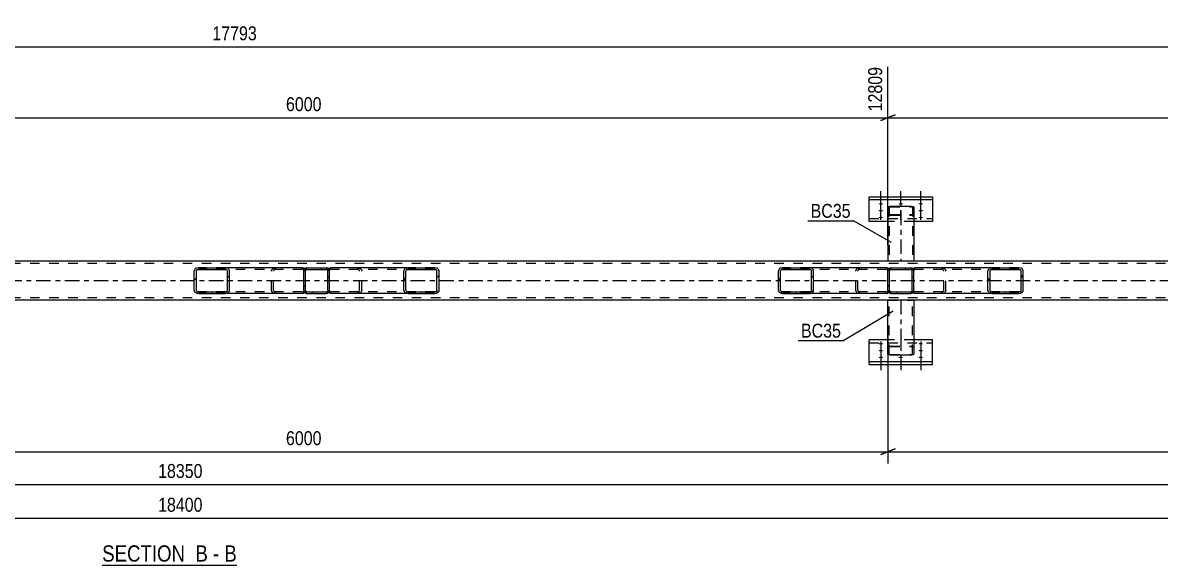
# Model space of a CAD drawing. Header units: millimetres. Extents: x -95 to 746, y -460 to 134.
# Drawn here: x 279 to 512.7, y -302.6 to -191.1 of the extents above; entities that cross this region are included whole.
import ezdxf

# ---------------------------------------------------------------- set-up
doc = ezdxf.new("R2010")
doc.units = ezdxf.units.MM
doc.linetypes.add('DXK_LINE_DOT2', pattern=[3.9198, 1.9599, -1.9599])
doc.linetypes.add('DXK_LINE_DOT3', pattern=[5.9187, 2.979, -0.9799, 0.9799, -0.9799])
doc.styles.add('Arial Narrow', font='ARIALN.TTF', dxfattribs={"height": 0.2})

# ---------------------------------------------------------------- blocks, each defined once
blk = doc.blocks.new('Unknown-389780219-13 - 29317')
at = {"color": 6, "linetype": 'Continuous'}
blk.add_line((295.32, -302.6), (322.97, -302.6), dxfattribs=at)
at = {"color": 0, "linetype": 'Continuous'}
blk.add_wipeout([(313.43, -301.85), (313.43, -298.35), (295.32, -298.35), (295.32, -301.85)], dxfattribs=at)
at = {"color": 7, "linetype": 'Continuous', "style": 'Arial Narrow'}
blk.add_text('SECTION ', height=3.34, dxfattribs=at).set_placement((295.32, -301.85))
at = {"color": 0, "linetype": 'Continuous'}
blk.add_wipeout([(317.03, -301.85), (317.03, -298.35), (314.48, -298.35), (314.48, -301.85)], dxfattribs=at)
at = {"color": 7, "linetype": 'Continuous', "style": 'Arial Narrow'}
blk.add_text('B', height=3.34, dxfattribs=at).set_placement((314.48, -301.85))
at = {"color": 0, "linetype": 'Continuous'}
blk.add_wipeout([(319.36, -301.85), (319.36, -298.35), (318.08, -298.35), (318.08, -301.85)], dxfattribs=at)
at = {"color": 7, "linetype": 'Continuous', "style": 'Arial Narrow'}
blk.add_text('-', height=3.34, dxfattribs=at).set_placement((318.08, -301.85))
at = {"color": 0, "linetype": 'Continuous'}
blk.add_wipeout([(322.97, -301.85), (322.97, -298.35), (320.41, -298.35), (320.41, -301.85)], dxfattribs=at)
at = {"color": 7, "linetype": 'Continuous', "style": 'Arial Narrow'}
blk.add_text('B', height=3.34, dxfattribs=at).set_placement((320.41, -301.85))
blk = doc.blocks.new('Part-389780219-29334 - 29317')
at = {"linetype": 'Continuous'}
h = blk.add_hatch(dxfattribs=at)
h.set_pattern_fill('', scale=0.7, style=0, pattern_type=0)
h.set_pattern_definition([(45, (483.9789, -246.7086), (-1.57154, 1.57154), [])])
h.paths.add_polyline_path([(483.64, -246.76), (483.98, -246.71), (484.26, -246.57), (484.45, -246.36), (484.52, -246.12), (484.52, -242.12), (484.45, -241.87), (484.26, -241.66), (483.98, -241.53), (483.64, -241.48), (478.15, -241.48), (477.82, -241.53), (477.53, -241.66), (477.34, -241.87), (477.27, -242.12), (477.27, -246.12), (477.34, -246.36), (477.53, -246.57), (477.82, -246.71), (478.15, -246.76)])
h.paths.add_polyline_path([(477.98, -246.41), (477.84, -246.34), (477.75, -246.24), (477.71, -246.12), (477.71, -242.12), (477.75, -241.99), (477.84, -241.89), (477.98, -241.82), (478.15, -241.8), (483.64, -241.8), (483.81, -241.82), (483.95, -241.89), (484.05, -241.99), (484.08, -242.12), (484.08, -246.12), (484.05, -246.24), (483.95, -246.34), (483.81, -246.41), (483.64, -246.44), (478.15, -246.44)])
at = {"color": 2, "linetype": 'Continuous'}
for p, q in [((462.01, -241.51), (462.27, -241.48)), ((462.01, -241.51), (462.01, -242.12)), ((478.15, -241.48), (462.27, -241.48)), ((477.34, -241.87), (477.27, -242.12)), ((477.27, -246.12), (477.27, -242.12)), ((477.71, -242.12), (477.75, -241.99)), ((477.71, -246.12), (477.71, -242.12)), ((478.15, -241.48), (477.82, -241.53)), ((477.98, -241.82), (478.15, -241.8)), ((478.15, -241.48), (483.64, -241.48)), ((478.15, -241.8), (483.64, -241.8)), ((483.98, -241.53), (483.64, -241.48)), ((483.64, -241.8), (483.81, -241.82)), ((484.05, -241.99), (484.08, -242.12)), ((484.08, -246.12), (484.08, -242.12)), ((484.52, -242.12), (484.45, -241.87)), ((484.52, -246.12), (484.52, -242.12)), ((462.01, -246.71), (462.01, -246.12)), ((462.01, -246.72), (462.01, -246.71)), ((462.27, -246.76), (462.01, -246.72)), ((478.15, -246.76), (462.27, -246.76)), ((477.27, -246.12), (477.34, -246.36)), ((477.75, -246.24), (477.71, -246.12)), ((477.82, -246.71), (478.15, -246.76)), ((478.15, -246.44), (477.98, -246.41)), ((478.15, -246.44), (483.64, -246.44)), ((478.15, -246.76), (483.64, -246.76)), ((483.81, -246.41), (483.64, -246.44)), ((483.64, -246.76), (483.98, -246.71)), ((484.08, -246.12), (484.05, -246.24)), ((484.45, -246.36), (484.52, -246.12))]:
    blk.add_line(p, q, dxfattribs=at)
at = {"color": 7, "linetype": 'DXK_LINE_DOT2'}
for p, q in [((462.01, -241.51), (462.01, -241.87)), ((462.1, -241.82), (462.01, -241.87)), ((462.01, -246.57), (462.01, -242.12)), ((462.27, -241.8), (462.1, -241.82)), ((483.64, -241.8), (462.27, -241.8)), ((467.76, -241.48), (468.09, -241.53)), ((467.93, -241.82), (467.76, -241.8)), ((468.2, -242.12), (468.16, -241.99)), ((468.2, -246.12), (468.2, -242.12)), ((468.57, -241.87), (468.64, -242.12)), ((468.64, -246.12), (468.64, -242.12)), ((483.64, -241.48), (478.15, -241.48)), ((462.01, -246.37), (462.1, -246.41)), ((462.1, -246.41), (462.27, -246.44)), ((483.64, -246.44), (462.27, -246.44)), ((467.76, -246.44), (467.93, -246.41)), ((468.09, -246.71), (467.76, -246.76)), ((468.16, -246.24), (468.2, -246.12)), ((468.64, -246.12), (468.57, -246.36)), ((483.64, -246.76), (478.15, -246.76))]:
    blk.add_line(p, q, dxfattribs=at)
for centre, radius, start, end in [((467.82, -242.21), 0.401, 32.4105, 75.4453), ((467.89, -242.3), 0.802, 32.4105, 75.4453), ((467.82, -246.02), 0.401, 284.5547, 327.5895), ((467.89, -245.93), 0.802, 284.5547, 327.5895)]:
    blk.add_arc(centre, radius, start, end, dxfattribs=at)
at = {"color": 2, "linetype": 'Continuous'}
for centre, radius, start, end in [((478.02, -242.3), 0.802, 104.5547, 147.5895), ((478.08, -242.21), 0.401, 104.5547, 147.5895), ((483.71, -242.21), 0.401, 32.4105, 75.4453), ((483.78, -242.3), 0.802, 32.4105, 75.4453), ((478.02, -245.93), 0.802, 212.4105, 255.4453), ((478.08, -246.02), 0.401, 212.4105, 255.4453), ((483.71, -246.02), 0.401, 284.5547, 327.5895), ((483.78, -245.93), 0.802, 284.5547, 327.5895)]:
    blk.add_arc(centre, radius, start, end, dxfattribs=at)
blk = doc.blocks.new('Part-389780219-29332 - 29317')
at = {"linetype": 'Continuous'}
h = blk.add_hatch(dxfattribs=at)
h.set_pattern_fill('', scale=0.7, style=0, pattern_type=0)
h.set_pattern_definition([(45, (363.9788, -246.7086), (-1.57154, 1.57154), [])])
h.paths.add_polyline_path([(363.64, -246.76), (363.98, -246.71), (364.26, -246.57), (364.45, -246.36), (364.52, -246.12), (364.52, -242.12), (364.45, -241.87), (364.26, -241.66), (363.98, -241.53), (363.64, -241.48), (358.15, -241.48), (357.82, -241.53), (357.53, -241.66), (357.34, -241.87), (357.27, -242.12), (357.27, -246.12), (357.34, -246.36), (357.53, -246.57), (357.82, -246.71), (358.15, -246.76)])
h.paths.add_polyline_path([(357.98, -246.41), (357.84, -246.34), (357.75, -246.24), (357.71, -246.12), (357.71, -242.12), (357.75, -241.99), (357.84, -241.89), (357.98, -241.82), (358.15, -241.8), (363.64, -241.8), (363.81, -241.82), (363.95, -241.89), (364.05, -241.99), (364.08, -242.12), (364.08, -246.12), (364.05, -246.24), (363.95, -246.34), (363.81, -246.41), (363.64, -246.44), (358.15, -246.44)])
at = {"color": 2, "linetype": 'Continuous'}
for p, q in [((342.01, -241.51), (342.27, -241.48)), ((342.01, -241.51), (342.01, -242.12)), ((358.15, -241.48), (342.27, -241.48)), ((357.34, -241.87), (357.27, -242.12)), ((357.27, -246.12), (357.27, -242.12)), ((357.71, -242.12), (357.75, -241.99)), ((357.71, -246.12), (357.71, -242.12)), ((358.15, -241.48), (357.82, -241.53)), ((357.98, -241.82), (358.15, -241.8)), ((358.15, -241.48), (363.64, -241.48)), ((358.15, -241.8), (363.64, -241.8)), ((363.98, -241.53), (363.64, -241.48)), ((363.64, -241.8), (363.81, -241.82)), ((364.05, -241.99), (364.08, -242.12)), ((364.08, -246.12), (364.08, -242.12)), ((364.52, -242.12), (364.45, -241.87)), ((364.52, -246.12), (364.52, -242.12)), ((342.01, -246.71), (342.01, -246.12)), ((342.01, -246.72), (342.01, -246.71)), ((342.27, -246.76), (342.01, -246.72)), ((358.15, -246.76), (342.27, -246.76)), ((357.27, -246.12), (357.34, -246.36)), ((357.75, -246.24), (357.71, -246.12)), ((357.82, -246.71), (358.15, -246.76)), ((358.15, -246.44), (357.98, -246.41)), ((358.15, -246.44), (363.64, -246.44)), ((358.15, -246.76), (363.64, -246.76)), ((363.81, -246.41), (363.64, -246.44)), ((363.64, -246.76), (363.98, -246.71)), ((364.08, -246.12), (364.05, -246.24)), ((364.45, -246.36), (364.52, -246.12))]:
    blk.add_line(p, q, dxfattribs=at)
at = {"color": 7, "linetype": 'DXK_LINE_DOT2'}
for p, q in [((342.01, -241.51), (342.01, -241.86)), ((342.1, -241.82), (342.01, -241.86)), ((342.01, -246.57), (342.01, -242.12)), ((342.27, -241.8), (342.1, -241.82)), ((363.64, -241.8), (342.27, -241.8)), ((347.76, -241.48), (348.09, -241.53)), ((347.93, -241.82), (347.76, -241.8)), ((348.2, -242.12), (348.16, -241.99)), ((348.2, -246.12), (348.2, -242.12)), ((348.57, -241.87), (348.64, -242.12)), ((348.64, -246.12), (348.64, -242.12)), ((363.64, -241.48), (358.15, -241.48)), ((342.01, -246.37), (342.1, -246.41)), ((342.1, -246.41), (342.27, -246.44)), ((363.64, -246.44), (342.27, -246.44)), ((347.76, -246.44), (347.93, -246.41)), ((348.09, -246.71), (347.76, -246.76)), ((348.16, -246.24), (348.2, -246.12)), ((348.64, -246.12), (348.57, -246.36)), ((363.64, -246.76), (358.15, -246.76))]:
    blk.add_line(p, q, dxfattribs=at)
for centre, radius, start, end in [((347.82, -242.21), 0.401, 32.4104, 75.4453), ((347.89, -242.3), 0.802, 32.4104, 75.4453), ((347.82, -246.02), 0.401, 284.5547, 327.5896), ((347.89, -245.93), 0.802, 284.5547, 327.5896)]:
    blk.add_arc(centre, radius, start, end, dxfattribs=at)
at = {"color": 2, "linetype": 'Continuous'}
for centre, radius, start, end in [((358.02, -242.3), 0.802, 104.5547, 147.5896), ((358.08, -242.21), 0.401, 104.5547, 147.5896), ((363.71, -242.21), 0.401, 32.4104, 75.4453), ((363.78, -242.3), 0.802, 32.4104, 75.4453), ((358.02, -245.93), 0.802, 212.4104, 255.4453), ((358.08, -246.02), 0.401, 212.4104, 255.4453), ((363.71, -246.02), 0.401, 284.5547, 327.5896), ((363.78, -245.93), 0.802, 284.5547, 327.5896)]:
    blk.add_arc(centre, radius, start, end, dxfattribs=at)
blk = doc.blocks.new('Part-389780219-29345 - 29317')
at = {"linetype": 'Continuous'}
h = blk.add_hatch(dxfattribs=at)
h.set_pattern_fill('', scale=0.7, style=0, pattern_type=0)
h.set_pattern_definition([(45, (341.6137, -246.7086), (-1.57154, 1.57154), [])])
h.paths.add_polyline_path([(341.37, -246.76), (341.61, -246.71), (341.82, -246.57), (341.96, -246.36), (342.01, -246.12), (342.01, -242.12), (341.96, -241.87), (341.82, -241.66), (341.61, -241.53), (341.37, -241.48), (337.37, -241.48), (337.12, -241.53), (336.92, -241.66), (336.78, -241.87), (336.73, -242.12), (336.73, -246.12), (336.78, -246.36), (336.92, -246.57), (337.12, -246.71), (337.37, -246.76)])
h.paths.add_polyline_path([(337.25, -246.41), (337.14, -246.34), (337.07, -246.24), (337.05, -246.12), (337.05, -242.12), (337.07, -241.99), (337.14, -241.89), (337.25, -241.82), (337.37, -241.8), (341.37, -241.8), (341.49, -241.82), (341.6, -241.89), (341.66, -241.99), (341.69, -242.12), (341.69, -246.12), (341.66, -246.24), (341.6, -246.34), (341.49, -246.41), (341.37, -246.44), (337.37, -246.44)])
at = {"color": 7, "linetype": 'DXK_LINE_DOT2'}
for p, q in [((336.73, -242.12), (336.78, -241.87)), ((336.73, -246.12), (336.73, -242.12)), ((337.07, -241.99), (337.05, -242.12)), ((337.05, -246.12), (337.05, -242.12)), ((337.12, -241.53), (337.37, -241.48)), ((337.37, -241.8), (337.25, -241.82)), ((337.37, -241.48), (341.37, -241.48)), ((337.37, -241.8), (341.37, -241.8)), ((341.37, -241.48), (341.61, -241.53)), ((341.49, -241.82), (341.37, -241.8)), ((341.69, -242.12), (341.66, -241.99)), ((341.69, -246.12), (341.69, -242.12)), ((341.96, -241.87), (342.01, -242.12)), ((342.01, -246.12), (342.01, -242.12)), ((336.78, -246.36), (336.73, -246.12)), ((337.05, -246.12), (337.07, -246.24)), ((337.37, -246.76), (337.12, -246.71)), ((337.25, -246.41), (337.37, -246.44)), ((337.37, -246.44), (341.37, -246.44)), ((337.37, -246.76), (341.37, -246.76)), ((341.37, -246.44), (341.49, -246.41)), ((341.61, -246.71), (341.37, -246.76)), ((341.66, -246.24), (341.69, -246.12)), ((342.01, -246.12), (341.96, -246.36))]:
    blk.add_line(p, q, dxfattribs=at)
at = {"color": 2, "linetype": 'Continuous'}
for p, q in [((336.78, -241.87), (336.73, -242.12)), ((336.73, -246.12), (336.73, -242.12)), ((337.05, -242.12), (337.07, -241.99)), ((337.05, -246.12), (337.05, -242.12)), ((337.37, -241.48), (337.12, -241.53)), ((337.25, -241.82), (337.37, -241.8)), ((337.37, -241.48), (341.37, -241.48)), ((337.37, -241.8), (341.37, -241.8)), ((341.61, -241.53), (341.37, -241.48)), ((341.37, -241.8), (341.49, -241.82)), ((341.66, -241.99), (341.69, -242.12)), ((341.69, -246.12), (341.69, -242.12)), ((342.01, -242.12), (341.96, -241.87)), ((342.01, -246.12), (342.01, -242.12)), ((336.73, -246.12), (336.78, -246.36)), ((337.07, -246.24), (337.05, -246.12)), ((337.12, -246.71), (337.37, -246.76)), ((337.37, -246.44), (337.25, -246.41)), ((337.37, -246.44), (341.37, -246.44)), ((337.37, -246.76), (341.37, -246.76)), ((341.49, -246.41), (341.37, -246.44)), ((341.37, -246.76), (341.61, -246.71)), ((341.69, -246.12), (341.66, -246.24)), ((341.96, -246.36), (342.01, -246.12))]:
    blk.add_line(p, q, dxfattribs=at)
at = {"color": 7, "linetype": 'DXK_LINE_DOT2'}
for centre, radius, start, end in [((337.37, -242.12), 0.64, 112.5, 157.5), ((337.37, -242.12), 0.32, 112.5, 157.5), ((341.37, -242.12), 0.32, 22.5, 67.5), ((341.37, -242.12), 0.64, 22.5, 67.5), ((337.37, -246.12), 0.64, 202.5, 247.5), ((337.37, -246.12), 0.32, 202.5, 247.5), ((341.37, -246.12), 0.32, 292.5, 337.5), ((341.37, -246.12), 0.64, 292.5, 337.5)]:
    blk.add_arc(centre, radius, start, end, dxfattribs=at)
at = {"color": 2, "linetype": 'Continuous'}
for centre, radius, start, end in [((337.37, -242.12), 0.64, 112.5, 157.5), ((337.37, -242.12), 0.32, 112.5, 157.5), ((341.37, -242.12), 0.32, 22.5, 67.5), ((341.37, -242.12), 0.64, 22.5, 67.5), ((337.37, -246.12), 0.64, 202.5, 247.5), ((337.37, -246.12), 0.32, 202.5, 247.5), ((341.37, -246.12), 0.32, 292.5, 337.5), ((341.37, -246.12), 0.64, 292.5, 337.5)]:
    blk.add_arc(centre, radius, start, end, dxfattribs=at)
blk = doc.blocks.new('Part-389780219-29346 - 29317')
at = {"linetype": 'Continuous'}
h = blk.add_hatch(dxfattribs=at)
h.set_pattern_fill('', scale=0.7, style=0, pattern_type=0)
h.set_pattern_definition([(45, (461.6137, -246.7086), (-1.57154, 1.57154), [])])
h.paths.add_polyline_path([(461.37, -246.76), (461.61, -246.71), (461.82, -246.57), (461.96, -246.36), (462.01, -246.12), (462.01, -242.12), (461.96, -241.87), (461.82, -241.66), (461.61, -241.53), (461.37, -241.48), (457.37, -241.48), (457.12, -241.53), (456.92, -241.66), (456.78, -241.87), (456.73, -242.12), (456.73, -246.12), (456.78, -246.36), (456.92, -246.57), (457.12, -246.71), (457.37, -246.76)])
h.paths.add_polyline_path([(457.25, -246.41), (457.14, -246.34), (457.07, -246.24), (457.05, -246.12), (457.05, -242.12), (457.07, -241.99), (457.14, -241.89), (457.25, -241.82), (457.37, -241.8), (461.37, -241.8), (461.49, -241.82), (461.6, -241.89), (461.66, -241.99), (461.69, -242.12), (461.69, -246.12), (461.66, -246.24), (461.6, -246.34), (461.49, -246.41), (461.37, -246.44), (457.37, -246.44)])
at = {"color": 7, "linetype": 'DXK_LINE_DOT2'}
for p, q in [((456.73, -242.12), (456.78, -241.87)), ((456.73, -246.12), (456.73, -242.12)), ((457.07, -241.99), (457.05, -242.12)), ((457.05, -246.12), (457.05, -242.12)), ((457.12, -241.53), (457.37, -241.48)), ((457.37, -241.8), (457.25, -241.82)), ((457.37, -241.48), (461.37, -241.48)), ((457.37, -241.8), (461.37, -241.8)), ((461.37, -241.48), (461.61, -241.53)), ((461.49, -241.82), (461.37, -241.8)), ((461.69, -242.12), (461.66, -241.99)), ((461.69, -246.12), (461.69, -242.12)), ((461.96, -241.87), (462.01, -242.12)), ((462.01, -246.12), (462.01, -242.12)), ((456.78, -246.36), (456.73, -246.12)), ((457.05, -246.12), (457.07, -246.24)), ((457.37, -246.76), (457.12, -246.71)), ((457.25, -246.41), (457.37, -246.44)), ((457.37, -246.44), (461.37, -246.44)), ((457.37, -246.76), (461.37, -246.76)), ((461.37, -246.44), (461.49, -246.41)), ((461.61, -246.71), (461.37, -246.76)), ((461.66, -246.24), (461.69, -246.12)), ((462.01, -246.12), (461.96, -246.36))]:
    blk.add_line(p, q, dxfattribs=at)
at = {"color": 2, "linetype": 'Continuous'}
for p, q in [((456.78, -241.87), (456.73, -242.12)), ((456.73, -246.12), (456.73, -242.12)), ((457.05, -242.12), (457.07, -241.99)), ((457.05, -246.12), (457.05, -242.12)), ((457.37, -241.48), (457.12, -241.53)), ((457.25, -241.82), (457.37, -241.8)), ((457.37, -241.48), (461.37, -241.48)), ((457.37, -241.8), (461.37, -241.8)), ((461.61, -241.53), (461.37, -241.48)), ((461.37, -241.8), (461.49, -241.82)), ((461.66, -241.99), (461.69, -242.12)), ((461.69, -246.12), (461.69, -242.12)), ((462.01, -242.12), (461.96, -241.87)), ((462.01, -246.12), (462.01, -242.12)), ((456.73, -246.12), (456.78, -246.36)), ((457.07, -246.24), (457.05, -246.12)), ((457.12, -246.71), (457.37, -246.76)), ((457.37, -246.44), (457.25, -246.41)), ((457.37, -246.44), (461.37, -246.44)), ((457.37, -246.76), (461.37, -246.76)), ((461.49, -246.41), (461.37, -246.44)), ((461.37, -246.76), (461.61, -246.71)), ((461.69, -246.12), (461.66, -246.24)), ((461.96, -246.36), (462.01, -246.12))]:
    blk.add_line(p, q, dxfattribs=at)
at = {"color": 7, "linetype": 'DXK_LINE_DOT2'}
for centre, radius, start, end in [((457.37, -242.12), 0.64, 112.5, 157.5), ((457.37, -242.12), 0.32, 112.5, 157.5), ((461.37, -242.12), 0.32, 22.5, 67.5), ((461.37, -242.12), 0.64, 22.5, 67.5), ((457.37, -246.12), 0.64, 202.5, 247.5), ((457.37, -246.12), 0.32, 202.5, 247.5), ((461.37, -246.12), 0.32, 292.5, 337.5), ((461.37, -246.12), 0.64, 292.5, 337.5)]:
    blk.add_arc(centre, radius, start, end, dxfattribs=at)
at = {"color": 2, "linetype": 'Continuous'}
for centre, radius, start, end in [((457.37, -242.12), 0.64, 112.5, 157.5), ((457.37, -242.12), 0.32, 112.5, 157.5), ((461.37, -242.12), 0.32, 22.5, 67.5), ((461.37, -242.12), 0.64, 22.5, 67.5), ((457.37, -246.12), 0.64, 202.5, 247.5), ((457.37, -246.12), 0.32, 202.5, 247.5), ((461.37, -246.12), 0.32, 292.5, 337.5), ((461.37, -246.12), 0.64, 292.5, 337.5)]:
    blk.add_arc(centre, radius, start, end, dxfattribs=at)
blk = doc.blocks.new('Part-389780219-29352 - 29317')
at = {"color": 2, "linetype": 'Continuous'}
for p, q in [((456.73, -259.23), (456.73, -248.12)), ((462.01, -248.12), (462.01, -259.23)), ((456.76, -259.29), (456.73, -259.23)), ((456.87, -259.35), (456.76, -259.29)), ((457.02, -259.38), (456.87, -259.35)), ((461.87, -259.35), (461.71, -259.38)), ((461.97, -259.29), (461.87, -259.35)), ((462.01, -259.23), (461.97, -259.29)), ((457.21, -259.39), (457.02, -259.38)), ((457.21, -259.39), (461.53, -259.39)), ((461.71, -259.38), (461.53, -259.39))]:
    blk.add_line(p, q, dxfattribs=at)
at = {"color": 7, "linetype": 'DXK_LINE_DOT2'}
for p, q in [((456.73, -248.12), (462.01, -248.12)), ((456.97, -259.23), (456.97, -248.12)), ((461.77, -259.23), (461.77, -248.12)), ((456.73, -257.75), (456.76, -257.69)), ((456.76, -257.69), (456.87, -257.64)), ((456.87, -257.64), (457.02, -257.6)), ((456.99, -257.72), (456.97, -257.75)), ((456.97, -259.23), (456.99, -259.26)), ((457.04, -257.69), (456.99, -257.72)), ((456.99, -259.26), (457.04, -259.29)), ((457.02, -257.6), (457.21, -257.59)), ((457.12, -257.68), (457.04, -257.69)), ((457.04, -259.29), (457.12, -259.31)), ((457.21, -257.67), (457.12, -257.68)), ((457.12, -259.31), (457.21, -259.31)), ((457.21, -257.59), (461.53, -257.59)), ((457.21, -257.67), (461.53, -257.67)), ((457.21, -259.31), (461.53, -259.31)), ((461.53, -257.59), (461.71, -257.6)), ((461.62, -257.68), (461.53, -257.67)), ((461.53, -259.31), (461.62, -259.31)), ((461.7, -257.69), (461.62, -257.68)), ((461.62, -259.31), (461.7, -259.29)), ((461.7, -257.69), (461.71, -257.7)), ((461.7, -259.29), (461.75, -259.26)), ((461.71, -257.6), (461.87, -257.64)), ((461.71, -257.7), (461.75, -257.72)), ((461.77, -257.75), (461.75, -257.72)), ((461.75, -259.26), (461.77, -259.23)), ((461.87, -257.64), (461.97, -257.69)), ((461.97, -257.69), (462.01, -257.75))]:
    blk.add_line(p, q, dxfattribs=at)
at = {"color": 7, "linetype": 'DXK_LINE_DOT3'}
blk.add_line((459.37, -248.12), (459.37, -258.49), dxfattribs=at)
blk = doc.blocks.new('Part-389780219-29356 - 29317')
at = {"linetype": 'Continuous'}
h = blk.add_hatch(dxfattribs=at)
h.set_pattern_fill('', scale=0.7, style=0, pattern_type=0)
h.set_pattern_definition([(45, (320.922, -246.7086), (-1.57154, 1.57154), [])])
h.paths.add_polyline_path([(320.59, -246.76), (320.92, -246.71), (321.21, -246.57), (321.4, -246.36), (321.46, -246.12), (321.46, -242.12), (321.4, -241.87), (321.21, -241.66), (320.92, -241.53), (320.59, -241.48), (315.09, -241.48), (314.76, -241.53), (314.47, -241.66), (314.28, -241.87), (314.22, -242.12), (314.22, -246.12), (314.28, -246.36), (314.47, -246.57), (314.76, -246.71), (315.09, -246.76)])
h.paths.add_polyline_path([(314.93, -246.41), (314.78, -246.34), (314.69, -246.24), (314.66, -246.12), (314.66, -242.12), (314.69, -241.99), (314.78, -241.89), (314.93, -241.82), (315.09, -241.8), (320.59, -241.8), (320.75, -241.82), (320.9, -241.89), (320.99, -241.99), (321.03, -242.12), (321.03, -246.12), (320.99, -246.24), (320.9, -246.34), (320.75, -246.41), (320.59, -246.44), (315.09, -246.44)])
at = {"color": 2, "linetype": 'Continuous'}
for p, q in [((314.28, -241.87), (314.22, -242.12)), ((314.22, -246.12), (314.22, -242.12)), ((314.66, -242.12), (314.69, -241.99)), ((314.66, -246.12), (314.66, -242.12)), ((315.09, -241.48), (314.76, -241.53)), ((314.93, -241.82), (315.09, -241.8)), ((315.09, -241.48), (320.59, -241.48)), ((315.09, -241.8), (320.59, -241.8)), ((336.47, -241.48), (320.59, -241.48)), ((320.92, -241.53), (320.59, -241.48)), ((320.59, -241.8), (320.75, -241.82)), ((320.99, -241.99), (321.03, -242.12)), ((321.03, -246.12), (321.03, -242.12)), ((321.46, -242.12), (321.4, -241.87)), ((321.46, -246.12), (321.46, -242.12)), ((336.47, -241.48), (336.73, -241.51)), ((336.73, -241.51), (336.73, -241.53)), ((336.73, -241.53), (336.73, -241.66)), ((336.73, -241.66), (336.73, -242.12)), ((314.22, -246.12), (314.28, -246.36)), ((314.69, -246.24), (314.66, -246.12)), ((314.76, -246.71), (315.09, -246.76)), ((315.09, -246.44), (314.93, -246.41)), ((315.09, -246.44), (320.59, -246.44)), ((315.09, -246.76), (320.59, -246.76)), ((320.75, -246.41), (320.59, -246.44)), ((320.59, -246.76), (320.92, -246.71)), ((336.47, -246.76), (320.59, -246.76)), ((321.03, -246.12), (320.99, -246.24)), ((321.4, -246.36), (321.46, -246.12)), ((336.47, -246.76), (336.73, -246.72)), ((336.73, -246.72), (336.73, -246.12))]:
    blk.add_line(p, q, dxfattribs=at)
at = {"color": 7, "linetype": 'DXK_LINE_DOT2'}
for p, q in [((320.59, -241.48), (315.09, -241.48)), ((336.47, -241.8), (315.09, -241.8)), ((330.1, -242.12), (330.17, -241.87)), ((330.1, -246.12), (330.1, -242.12)), ((330.57, -241.99), (330.54, -242.12)), ((330.54, -246.12), (330.54, -242.12)), ((330.64, -241.53), (330.98, -241.48)), ((330.98, -241.8), (330.81, -241.82)), ((336.64, -241.82), (336.47, -241.8)), ((336.73, -241.87), (336.64, -241.82)), ((336.73, -241.51), (336.73, -241.51)), ((336.73, -241.66), (336.73, -241.87)), ((336.73, -246.12), (336.73, -241.87)), ((336.47, -246.44), (315.09, -246.44)), ((320.59, -246.76), (315.09, -246.76)), ((330.17, -246.36), (330.1, -246.12)), ((330.54, -246.12), (330.57, -246.24)), ((330.98, -246.76), (330.64, -246.71)), ((330.81, -246.41), (330.98, -246.44)), ((336.47, -246.44), (336.64, -246.41)), ((336.64, -246.41), (336.73, -246.37))]:
    blk.add_line(p, q, dxfattribs=at)
at = {"color": 2, "linetype": 'Continuous'}
for centre, radius, start, end in [((314.96, -242.3), 0.802, 104.5547, 147.5896), ((315.03, -242.21), 0.401, 104.5547, 147.5896), ((320.65, -242.21), 0.401, 32.4104, 75.4453), ((320.72, -242.3), 0.802, 32.4104, 75.4453), ((314.96, -245.93), 0.802, 212.4104, 255.4453), ((315.03, -246.02), 0.401, 212.4104, 255.4453), ((320.65, -246.02), 0.401, 284.5547, 327.5896), ((320.72, -245.93), 0.802, 284.5547, 327.5896)]:
    blk.add_arc(centre, radius, start, end, dxfattribs=at)
at = {"color": 7, "linetype": 'DXK_LINE_DOT2'}
for centre, radius, start, end in [((330.85, -242.3), 0.802, 104.5547, 147.5896), ((330.91, -242.21), 0.401, 104.5547, 147.5896), ((330.85, -245.93), 0.802, 212.4104, 255.4453), ((330.91, -246.02), 0.401, 212.4104, 255.4453)]:
    blk.add_arc(centre, radius, start, end, dxfattribs=at)
blk = doc.blocks.new('Part-389780219-29357 - 29317')
at = {"linetype": 'Continuous'}
h = blk.add_hatch(dxfattribs=at)
h.set_pattern_fill('', scale=0.7, style=0, pattern_type=0)
h.set_pattern_definition([(45, (440.922, -246.7086), (-1.57154, 1.57154), [])])
h.paths.add_polyline_path([(440.59, -246.76), (440.92, -246.71), (441.21, -246.57), (441.4, -246.36), (441.46, -246.12), (441.46, -242.12), (441.4, -241.87), (441.21, -241.66), (440.92, -241.53), (440.59, -241.48), (435.09, -241.48), (434.76, -241.53), (434.47, -241.66), (434.28, -241.87), (434.22, -242.12), (434.22, -246.12), (434.28, -246.36), (434.47, -246.57), (434.76, -246.71), (435.09, -246.76)])
h.paths.add_polyline_path([(434.93, -246.41), (434.78, -246.34), (434.69, -246.24), (434.66, -246.12), (434.66, -242.12), (434.69, -241.99), (434.78, -241.89), (434.93, -241.82), (435.09, -241.8), (440.59, -241.8), (440.75, -241.82), (440.9, -241.89), (440.99, -241.99), (441.03, -242.12), (441.03, -246.12), (440.99, -246.24), (440.9, -246.34), (440.75, -246.41), (440.59, -246.44), (435.09, -246.44)])
at = {"color": 2, "linetype": 'Continuous'}
for p, q in [((434.28, -241.87), (434.22, -242.12)), ((434.22, -246.12), (434.22, -242.12)), ((434.66, -242.12), (434.69, -241.99)), ((434.66, -246.12), (434.66, -242.12)), ((435.09, -241.48), (434.76, -241.53)), ((434.93, -241.82), (435.09, -241.8)), ((435.09, -241.48), (440.59, -241.48)), ((435.09, -241.8), (440.59, -241.8)), ((456.47, -241.48), (440.59, -241.48)), ((440.92, -241.53), (440.59, -241.48)), ((440.59, -241.8), (440.75, -241.82)), ((440.99, -241.99), (441.03, -242.12)), ((441.03, -246.12), (441.03, -242.12)), ((441.46, -242.12), (441.4, -241.87)), ((441.46, -246.12), (441.46, -242.12)), ((456.47, -241.48), (456.73, -241.51)), ((456.73, -241.51), (456.73, -241.53)), ((456.73, -241.53), (456.73, -241.66)), ((456.73, -241.66), (456.73, -242.12)), ((434.22, -246.12), (434.28, -246.36)), ((434.69, -246.24), (434.66, -246.12)), ((434.76, -246.71), (435.09, -246.76)), ((435.09, -246.44), (434.93, -246.41)), ((435.09, -246.44), (440.59, -246.44)), ((435.09, -246.76), (440.59, -246.76)), ((440.75, -246.41), (440.59, -246.44)), ((440.59, -246.76), (440.92, -246.71)), ((456.47, -246.76), (440.59, -246.76)), ((441.03, -246.12), (440.99, -246.24)), ((441.4, -246.36), (441.46, -246.12)), ((456.47, -246.76), (456.73, -246.72)), ((456.73, -246.72), (456.73, -246.12))]:
    blk.add_line(p, q, dxfattribs=at)
at = {"color": 7, "linetype": 'DXK_LINE_DOT2'}
for p, q in [((440.59, -241.48), (435.09, -241.48)), ((456.47, -241.8), (435.09, -241.8)), ((450.1, -242.12), (450.17, -241.87)), ((450.1, -246.12), (450.1, -242.12)), ((450.57, -241.99), (450.54, -242.12)), ((450.54, -246.12), (450.54, -242.12)), ((450.64, -241.53), (450.98, -241.48)), ((450.98, -241.8), (450.81, -241.82)), ((456.64, -241.82), (456.47, -241.8)), ((456.73, -241.87), (456.64, -241.82)), ((456.73, -241.66), (456.73, -241.87)), ((456.73, -246.12), (456.73, -241.87)), ((456.47, -246.44), (435.09, -246.44)), ((440.59, -246.76), (435.09, -246.76)), ((450.17, -246.36), (450.1, -246.12)), ((450.54, -246.12), (450.57, -246.24)), ((450.98, -246.76), (450.64, -246.71)), ((450.81, -246.41), (450.98, -246.44)), ((456.47, -246.44), (456.64, -246.41)), ((456.64, -246.41), (456.73, -246.37))]:
    blk.add_line(p, q, dxfattribs=at)
at = {"color": 2, "linetype": 'Continuous'}
for centre, radius, start, end in [((434.96, -242.3), 0.802, 104.5547, 147.5896), ((435.03, -242.21), 0.401, 104.5547, 147.5896), ((440.65, -242.21), 0.401, 32.4104, 75.4453), ((440.72, -242.3), 0.802, 32.4104, 75.4453), ((434.96, -245.93), 0.802, 212.4104, 255.4453), ((435.03, -246.02), 0.401, 212.4104, 255.4453), ((440.65, -246.02), 0.401, 284.5547, 327.5896), ((440.72, -245.93), 0.802, 284.5547, 327.5896)]:
    blk.add_arc(centre, radius, start, end, dxfattribs=at)
at = {"color": 7, "linetype": 'DXK_LINE_DOT2'}
for centre, radius, start, end in [((450.85, -242.3), 0.802, 104.5547, 147.5896), ((450.91, -242.21), 0.401, 104.5547, 147.5896), ((450.85, -245.93), 0.802, 212.4104, 255.4453), ((450.91, -246.02), 0.401, 212.4104, 255.4453)]:
    blk.add_arc(centre, radius, start, end, dxfattribs=at)
blk = doc.blocks.new('Part-389780219-29363 - 29317')
at = {"color": 2, "linetype": 'Continuous'}
for p, q in [((456.73, -229.01), (456.76, -228.94)), ((456.76, -228.94), (456.87, -228.89)), ((456.87, -228.89), (457.02, -228.85)), ((457.02, -228.85), (457.21, -228.84)), ((457.21, -228.84), (461.53, -228.84)), ((461.53, -228.84), (461.71, -228.85)), ((461.71, -228.85), (461.87, -228.89)), ((461.87, -228.89), (461.97, -228.94)), ((461.97, -228.94), (462.01, -229.01)), ((456.73, -229.01), (456.73, -240.12)), ((462.01, -229.01), (462.01, -240.12))]:
    blk.add_line(p, q, dxfattribs=at)
at = {"color": 7, "linetype": 'DXK_LINE_DOT2'}
for p, q in [((456.99, -228.97), (456.97, -229.01)), ((457.04, -228.95), (456.99, -228.97)), ((457.12, -228.93), (457.04, -228.95)), ((457.21, -228.92), (457.12, -228.93)), ((457.21, -228.92), (461.53, -228.92)), ((461.62, -228.93), (461.53, -228.92)), ((461.7, -228.95), (461.62, -228.93)), ((461.75, -228.97), (461.7, -228.95)), ((461.77, -229.01), (461.75, -228.97)), ((456.76, -230.55), (456.73, -230.48)), ((456.87, -230.6), (456.76, -230.55)), ((457.02, -230.63), (456.87, -230.6)), ((456.97, -229.01), (456.97, -240.12)), ((456.97, -230.48), (456.99, -230.51)), ((456.99, -230.51), (457.04, -230.54)), ((457.21, -230.65), (457.02, -230.63)), ((457.04, -230.54), (457.12, -230.56)), ((457.12, -230.56), (457.21, -230.56)), ((457.21, -230.56), (461.53, -230.56)), ((457.21, -230.65), (461.53, -230.65)), ((461.53, -230.56), (461.62, -230.56)), ((461.71, -230.63), (461.53, -230.65)), ((461.62, -230.56), (461.7, -230.54)), ((461.7, -230.54), (461.71, -230.53)), ((461.71, -230.53), (461.75, -230.51)), ((461.87, -230.6), (461.71, -230.63)), ((461.75, -230.51), (461.77, -230.48)), ((461.77, -229.01), (461.77, -240.12)), ((461.97, -230.55), (461.87, -230.6)), ((462.01, -230.48), (461.97, -230.55)), ((462.01, -240.12), (456.73, -240.12))]:
    blk.add_line(p, q, dxfattribs=at)
at = {"color": 7, "linetype": 'DXK_LINE_DOT3'}
blk.add_line((459.37, -229.74), (459.37, -240.12), dxfattribs=at)
blk = doc.blocks.new('Part-389780219-29372 - 29317')
at = {"color": 2, "linetype": 'Continuous'}
for p, q in [((452.87, -261.32), (452.87, -256.27)), ((456.73, -256.27), (452.87, -256.27)), ((465.87, -256.27), (462.01, -256.27)), ((465.87, -261.32), (465.87, -256.27)), ((452.87, -260.71), (465.87, -260.71)), ((452.87, -261.32), (465.87, -261.32))]:
    blk.add_line(p, q, dxfattribs=at)
at = {"color": 7, "linetype": 'DXK_LINE_DOT2'}
for p, q in [((452.87, -256.87), (465.87, -256.87)), ((462.01, -256.27), (456.73, -256.27))]:
    blk.add_line(p, q, dxfattribs=at)
blk = doc.blocks.new('Part-389780219-29377 - 29317')
at = {"color": 2, "linetype": 'Continuous'}
for p, q in [((452.87, -231.97), (452.87, -226.92)), ((452.87, -226.92), (465.87, -226.92)), ((465.87, -227.52), (452.87, -227.52)), ((465.87, -226.92), (465.87, -231.97)), ((456.73, -231.97), (452.87, -231.97)), ((465.87, -231.97), (462.01, -231.97))]:
    blk.add_line(p, q, dxfattribs=at)
at = {"color": 7, "linetype": 'DXK_LINE_DOT2'}
for p, q in [((452.87, -231.37), (465.87, -231.37)), ((462.01, -231.97), (456.73, -231.97))]:
    blk.add_line(p, q, dxfattribs=at)
blk = doc.blocks.new('Part-389780219-29424 - 29317')
at = {"color": 7, "linetype": 'DXK_LINE_DOT2'}
for p, q in [((678.37, -240.6), (-55.63, -240.6)), ((678.37, -247.64), (-55.63, -247.64))]:
    blk.add_line(p, q, dxfattribs=at)
at = {"color": 2, "linetype": 'Continuous'}
for p, q in [((673.57, -240.12), (-50.83, -240.12)), ((673.57, -248.12), (-50.83, -248.12))]:
    blk.add_line(p, q, dxfattribs=at)
at = {"color": 7, "linetype": 'DXK_LINE_DOT3'}
blk.add_line((-55.63, -244.12), (678.37, -244.12), dxfattribs=at)
blk = doc.blocks.new('Bolt-389780219-29542 - 29317')
at = {"linetype": 'Continuous'}
for points in [[(455.27, -257.24), (455.18, -257.24), (455.09, -257.23), (455.01, -257.21), (454.94, -257.19), (454.89, -257.16), (454.85, -257.13), (454.83, -257.1), (454.83, -257.07), (454.85, -257.04), (454.89, -257.01), (454.94, -256.99), (455.01, -256.97), (455.09, -256.95), (455.18, -256.94), (455.27, -256.94), (455.36, -256.94), (455.45, -256.95), (455.53, -256.97), (455.6, -256.99), (455.65, -257.01), (455.69, -257.04), (455.71, -257.07), (455.71, -257.1), (455.69, -257.13), (455.65, -257.16), (455.6, -257.19), (455.53, -257.21), (455.45, -257.23), (455.36, -257.24)], [(463.47, -257.24), (463.38, -257.24), (463.29, -257.23), (463.21, -257.21), (463.14, -257.19), (463.09, -257.16), (463.05, -257.13), (463.03, -257.1), (463.03, -257.07), (463.05, -257.04), (463.09, -257.01), (463.14, -256.99), (463.21, -256.97), (463.29, -256.95), (463.38, -256.94), (463.47, -256.94), (463.56, -256.94), (463.65, -256.95), (463.73, -256.97), (463.8, -256.99), (463.85, -257.01), (463.89, -257.04), (463.91, -257.07), (463.91, -257.1), (463.89, -257.13), (463.85, -257.16), (463.8, -257.19), (463.73, -257.21), (463.65, -257.23), (463.56, -257.24)], [(455.27, -258.65), (455.18, -258.64), (455.09, -258.63), (455.01, -258.62), (454.94, -258.6), (454.89, -258.57), (454.85, -258.54), (454.83, -258.51), (454.83, -258.48), (454.85, -258.45), (454.89, -258.42), (454.94, -258.4), (455.01, -258.38), (455.09, -258.36), (455.18, -258.35), (455.27, -258.35), (455.36, -258.35), (455.45, -258.36), (455.53, -258.38), (455.6, -258.4), (455.65, -258.42), (455.69, -258.45), (455.71, -258.48), (455.71, -258.51), (455.69, -258.54), (455.65, -258.57), (455.6, -258.6), (455.53, -258.62), (455.45, -258.63), (455.36, -258.64)], [(463.47, -258.65), (463.38, -258.64), (463.29, -258.63), (463.21, -258.62), (463.14, -258.6), (463.09, -258.57), (463.05, -258.54), (463.03, -258.51), (463.03, -258.48), (463.05, -258.45), (463.09, -258.42), (463.14, -258.4), (463.21, -258.38), (463.29, -258.36), (463.38, -258.35), (463.47, -258.35), (463.56, -258.35), (463.65, -258.36), (463.73, -258.38), (463.8, -258.4), (463.85, -258.42), (463.89, -258.45), (463.91, -258.48), (463.91, -258.51), (463.89, -258.54), (463.85, -258.57), (463.8, -258.6), (463.73, -258.62), (463.65, -258.63), (463.56, -258.64)], [(455.27, -260.04), (455.18, -260.04), (455.09, -260.03), (455.01, -260.01), (454.94, -259.99), (454.89, -259.97), (454.85, -259.94), (454.83, -259.91), (454.83, -259.88), (454.85, -259.85), (454.89, -259.82), (454.94, -259.79), (455.01, -259.77), (455.09, -259.76), (455.18, -259.75), (455.27, -259.74), (455.36, -259.75), (455.45, -259.76), (455.53, -259.77), (455.6, -259.79), (455.65, -259.82), (455.69, -259.85), (455.71, -259.88), (455.71, -259.91), (455.69, -259.94), (455.65, -259.97), (455.6, -259.99), (455.53, -260.01), (455.45, -260.03), (455.36, -260.04)], [(459.35, -260.04), (459.26, -260.04), (459.17, -260.03), (459.09, -260.01), (459.02, -259.99), (458.97, -259.97), (458.93, -259.94), (458.91, -259.91), (458.91, -259.88), (458.93, -259.85), (458.97, -259.82), (459.02, -259.79), (459.09, -259.77), (459.17, -259.76), (459.26, -259.75), (459.35, -259.74), (459.44, -259.75), (459.53, -259.76), (459.61, -259.77), (459.68, -259.79), (459.73, -259.82), (459.77, -259.85), (459.79, -259.88), (459.79, -259.91), (459.77, -259.94), (459.73, -259.97), (459.68, -259.99), (459.61, -260.01), (459.53, -260.03), (459.44, -260.04)], [(463.47, -260.04), (463.38, -260.04), (463.29, -260.03), (463.21, -260.01), (463.14, -259.99), (463.09, -259.97), (463.05, -259.94), (463.03, -259.91), (463.03, -259.88), (463.05, -259.85), (463.09, -259.82), (463.14, -259.79), (463.21, -259.77), (463.29, -259.76), (463.38, -259.75), (463.47, -259.74), (463.56, -259.75), (463.65, -259.76), (463.73, -259.77), (463.8, -259.79), (463.85, -259.82), (463.89, -259.85), (463.91, -259.88), (463.91, -259.91), (463.89, -259.94), (463.85, -259.97), (463.8, -259.99), (463.73, -260.01), (463.65, -260.03), (463.56, -260.04)]]:
    blk.add_hatch(color=1, dxfattribs=at).paths.add_polyline_path(points)
at = {"color": 1, "linetype": 'Continuous'}
for p, q in [((455.27, -256.6), (455.27, -259.72)), ((463.47, -256.6), (463.47, -259.72)), ((455.27, -258.01), (455.27, -261.13)), ((463.47, -258.01), (463.47, -261.13)), ((455.27, -259.4), (455.27, -262.52)), ((459.35, -259.4), (459.35, -262.52)), ((463.47, -259.4), (463.47, -262.52))]:
    blk.add_line(p, q, dxfattribs=at)
at = {"color": 1, "linetype": 'DXK_LINE_DOT2'}
blk.add_line((459.35, -256.6), (459.35, -259.72), dxfattribs=at)
blk = doc.blocks.new('Bolt-389780219-29547 - 29317')
at = {"linetype": 'Continuous'}
for points in [[(455.27, -228.19), (455.36, -228.19), (455.45, -228.2), (455.53, -228.22), (455.6, -228.24), (455.65, -228.27), (455.69, -228.3), (455.71, -228.33), (455.71, -228.36), (455.69, -228.39), (455.65, -228.42), (455.6, -228.44), (455.53, -228.46), (455.45, -228.48), (455.36, -228.49), (455.27, -228.49), (455.18, -228.49), (455.09, -228.48), (455.01, -228.46), (454.94, -228.44), (454.89, -228.42), (454.85, -228.39), (454.83, -228.36), (454.83, -228.33), (454.85, -228.3), (454.89, -228.27), (454.94, -228.24), (455.01, -228.22), (455.09, -228.2), (455.18, -228.19)], [(459.35, -228.19), (459.44, -228.19), (459.53, -228.2), (459.61, -228.22), (459.68, -228.24), (459.73, -228.27), (459.77, -228.3), (459.79, -228.33), (459.79, -228.36), (459.77, -228.39), (459.73, -228.42), (459.68, -228.44), (459.61, -228.46), (459.53, -228.48), (459.44, -228.49), (459.35, -228.49), (459.26, -228.49), (459.17, -228.48), (459.09, -228.46), (459.02, -228.44), (458.97, -228.42), (458.93, -228.39), (458.91, -228.36), (458.91, -228.33), (458.93, -228.3), (458.97, -228.27), (459.02, -228.24), (459.09, -228.22), (459.17, -228.2), (459.26, -228.19)], [(463.47, -228.19), (463.56, -228.19), (463.65, -228.2), (463.73, -228.22), (463.8, -228.24), (463.85, -228.27), (463.89, -228.3), (463.91, -228.33), (463.91, -228.36), (463.89, -228.39), (463.85, -228.42), (463.8, -228.44), (463.73, -228.46), (463.65, -228.48), (463.56, -228.49), (463.47, -228.49), (463.38, -228.49), (463.29, -228.48), (463.21, -228.46), (463.14, -228.44), (463.09, -228.42), (463.05, -228.39), (463.03, -228.36), (463.03, -228.33), (463.05, -228.3), (463.09, -228.27), (463.14, -228.24), (463.21, -228.22), (463.29, -228.2), (463.38, -228.19)], [(455.27, -229.6), (455.36, -229.6), (455.45, -229.61), (455.53, -229.63), (455.6, -229.65), (455.65, -229.68), (455.69, -229.7), (455.71, -229.74), (455.71, -229.77), (455.69, -229.8), (455.65, -229.83), (455.6, -229.85), (455.53, -229.87), (455.45, -229.89), (455.36, -229.9), (455.27, -229.9), (455.18, -229.9), (455.09, -229.89), (455.01, -229.87), (454.94, -229.85), (454.89, -229.83), (454.85, -229.8), (454.83, -229.77), (454.83, -229.74), (454.85, -229.7), (454.89, -229.68), (454.94, -229.65), (455.01, -229.63), (455.09, -229.61), (455.18, -229.6)], [(455.27, -231), (455.36, -231), (455.45, -231.01), (455.53, -231.02), (455.6, -231.05), (455.65, -231.07), (455.69, -231.1), (455.71, -231.13), (455.71, -231.16), (455.69, -231.19), (455.65, -231.22), (455.6, -231.25), (455.53, -231.27), (455.45, -231.28), (455.36, -231.29), (455.27, -231.3), (455.18, -231.29), (455.09, -231.28), (455.01, -231.27), (454.94, -231.25), (454.89, -231.22), (454.85, -231.19), (454.83, -231.16), (454.83, -231.13), (454.85, -231.1), (454.89, -231.07), (454.94, -231.05), (455.01, -231.02), (455.09, -231.01), (455.18, -231)], [(463.47, -229.6), (463.56, -229.6), (463.65, -229.61), (463.73, -229.63), (463.8, -229.65), (463.85, -229.68), (463.89, -229.7), (463.91, -229.74), (463.91, -229.77), (463.89, -229.8), (463.85, -229.83), (463.8, -229.85), (463.73, -229.87), (463.65, -229.89), (463.56, -229.9), (463.47, -229.9), (463.38, -229.9), (463.29, -229.89), (463.21, -229.87), (463.14, -229.85), (463.09, -229.83), (463.05, -229.8), (463.03, -229.77), (463.03, -229.74), (463.05, -229.7), (463.09, -229.68), (463.14, -229.65), (463.21, -229.63), (463.29, -229.61), (463.38, -229.6)], [(463.47, -231), (463.56, -231), (463.65, -231.01), (463.73, -231.02), (463.8, -231.05), (463.85, -231.07), (463.89, -231.1), (463.91, -231.13), (463.91, -231.16), (463.89, -231.19), (463.85, -231.22), (463.8, -231.25), (463.73, -231.27), (463.65, -231.28), (463.56, -231.29), (463.47, -231.3), (463.38, -231.29), (463.29, -231.28), (463.21, -231.27), (463.14, -231.25), (463.09, -231.22), (463.05, -231.19), (463.03, -231.16), (463.03, -231.13), (463.05, -231.1), (463.09, -231.07), (463.14, -231.05), (463.21, -231.02), (463.29, -231.01), (463.38, -231)]]:
    blk.add_hatch(color=1, dxfattribs=at).paths.add_polyline_path(points)
at = {"color": 1, "linetype": 'Continuous'}
for p, q in [((455.27, -228.83), (455.27, -225.71)), ((459.35, -228.83), (459.35, -225.71)), ((463.47, -228.83), (463.47, -225.71)), ((455.27, -230.24), (455.27, -227.12)), ((455.27, -231.63), (455.27, -228.52)), ((463.47, -230.24), (463.47, -227.12)), ((463.47, -231.63), (463.47, -228.52))]:
    blk.add_line(p, q, dxfattribs=at)
at = {"color": 1, "linetype": 'DXK_LINE_DOT2'}
blk.add_line((459.35, -231.63), (459.35, -228.52), dxfattribs=at)
blk = doc.blocks.new('StraightDimension-389780219-32531 - 29317')
at = {"color": 7, "linetype": 'Continuous'}
blk.add_line((-55.63, -286.01), (678.37, -286.01), dxfattribs=at)
at = {"color": 0}
blk.add_wipeout([(316.54, -285.26), (316.54, -281.06), (306.2, -281.06), (306.2, -285.26)], dxfattribs=at)
at = {"color": 3, "style": 'Arial Narrow'}
blk.add_text('18350', height=2.863, dxfattribs=at).set_placement((306.8, -284.66))
blk = doc.blocks.new('StraightDimension-389780219-32068 - 29317')
at = {"color": 7, "linetype": 'Continuous'}
blk.add_line((-33.34, -196.08), (678.37, -196.08), dxfattribs=at)
at = {"color": 0}
blk.add_wipeout([(327.69, -195.33), (327.69, -191.13), (317.35, -191.13), (317.35, -195.33)], dxfattribs=at)
at = {"color": 3, "style": 'Arial Narrow'}
blk.add_text('17793', height=2.863, dxfattribs=at).set_placement((317.95, -194.73))
blk = doc.blocks.new('StraightDimension-389780219-32122 - 29317')
at = {"color": 7, "linetype": 'Continuous'}
for p, q in [((456.73, -236.85), (456.73, -200.2)), ((678.37, -239.12), (678.37, -200.2)), ((458.23, -210.04), (455.23, -211.24)), ((676.87, -211.24), (679.87, -210.04)), ((456.73, -210.64), (678.37, -210.64))]:
    blk.add_line(p, q, dxfattribs=at)
at = {"color": 0, "linetype": 'Continuous'}
blk.add_wipeout([(677.77, -199.6), (673.57, -199.6), (673.57, -209.94), (677.77, -209.94)], dxfattribs=at)
at = {"color": 0}
blk.add_wipeout([(571.8, -209.89), (571.8, -205.69), (563.29, -205.69), (563.29, -209.89)], dxfattribs=at)
at = {"color": 3, "linetype": 'Continuous', "style": 'Arial Narrow'}
blk.add_text('18350', height=2.863, rotation=90.0002, dxfattribs=at).set_placement((677.17, -209.34))
at = {"color": 3, "style": 'Arial Narrow'}
blk.add_text('5541', height=2.863, dxfattribs=at).set_placement((563.89, -209.29))
blk = doc.blocks.new('StraightDimension-389780219-32123 - 29317')
at = {"color": 7, "linetype": 'Continuous'}
for p, q in [((456.73, -236.85), (456.73, -200.2)), ((455.23, -211.24), (458.23, -210.04)), ((216.73, -210.64), (456.73, -210.64))]:
    blk.add_line(p, q, dxfattribs=at)
at = {"color": 0, "linetype": 'Continuous'}
blk.add_wipeout([(456.13, -199.6), (451.93, -199.6), (451.93, -209.94), (456.13, -209.94)], dxfattribs=at)
at = {"color": 0}
blk.add_wipeout([(340.98, -209.89), (340.98, -205.69), (332.47, -205.69), (332.47, -209.89)], dxfattribs=at)
at = {"color": 3, "linetype": 'Continuous', "style": 'Arial Narrow'}
blk.add_text('12809', height=2.863, rotation=90.0002, dxfattribs=at).set_placement((455.53, -209.34))
at = {"color": 3, "style": 'Arial Narrow'}
blk.add_text('6000', height=2.863, dxfattribs=at).set_placement((333.07, -209.29))
blk = doc.blocks.new('StraightDimension-389780219-32598 - 29317')
at = {"color": 7, "linetype": 'Continuous'}
blk.add_line((-56.63, -292.95), (679.37, -292.95), dxfattribs=at)
at = {"color": 0}
blk.add_wipeout([(316.54, -292.2), (316.54, -288), (306.2, -288), (306.2, -292.2)], dxfattribs=at)
at = {"color": 3, "style": 'Arial Narrow'}
blk.add_text('18400', height=2.863, dxfattribs=at).set_placement((306.8, -291.6))
blk = doc.blocks.new('StraightDimension-389780219-50598 - 29317')
at = {"color": 7, "linetype": 'Continuous'}
for p, q in [((678.37, -249.12), (678.37, -281.67)), ((456.73, -254.67), (456.73, -281.67)), ((458.23, -278.67), (455.23, -279.87)), ((456.73, -279.27), (678.37, -279.27)), ((676.87, -279.87), (679.87, -278.67))]:
    blk.add_line(p, q, dxfattribs=at)
at = {"color": 0}
blk.add_wipeout([(571.8, -278.52), (571.8, -274.32), (563.29, -274.32), (563.29, -278.52)], dxfattribs=at)
at = {"color": 3, "style": 'Arial Narrow'}
blk.add_text('5541', height=2.863, dxfattribs=at).set_placement((563.89, -277.92))
blk = doc.blocks.new('StraightDimension-389780219-50599 - 29317')
at = {"color": 7, "linetype": 'Continuous'}
for p, q in [((456.73, -254.67), (456.73, -281.67)), ((216.73, -279.27), (456.73, -279.27)), ((455.23, -279.87), (458.23, -278.67))]:
    blk.add_line(p, q, dxfattribs=at)
at = {"color": 0}
blk.add_wipeout([(340.98, -278.52), (340.98, -274.32), (332.47, -274.32), (332.47, -278.52)], dxfattribs=at)
at = {"color": 3, "style": 'Arial Narrow'}
blk.add_text('6000', height=2.863, dxfattribs=at).set_placement((333.07, -277.92))
blk = doc.blocks.new('Mark-389780219-50577 - 29317')
at = {"color": 0}
blk.add_wipeout([(449.06, -231.21), (449.06, -228.21), (440.84, -228.21), (440.84, -231.21)], dxfattribs=at)
blk.add_wipeout([(449.06, -231.21), (449.06, -228.21), (440.84, -228.21), (440.84, -231.21)], dxfattribs=at)
at = {"color": 30, "linetype": 'Continuous'}
for p in [(440.24, -231.81), (457.46, -236.31)]:
    blk.add_line(p, (449.66, -231.81), dxfattribs=at)
at = {"color": 3, "style": 'Arial Narrow'}
blk.add_text('BC35', height=2.863, dxfattribs=at).set_placement((440.84, -231.21))
blk = doc.blocks.new('Mark-389780219-50592 - 29317')
at = {"color": 0}
blk.add_wipeout([(447.08, -255.83), (447.08, -252.83), (438.86, -252.83), (438.86, -255.83)], dxfattribs=at)
blk.add_wipeout([(447.08, -255.83), (447.08, -252.83), (438.86, -252.83), (438.86, -255.83)], dxfattribs=at)
at = {"color": 30, "linetype": 'Continuous'}
for p in [(457.8, -250.38), (438.26, -256.43)]:
    blk.add_line(p, (447.68, -256.43), dxfattribs=at)
at = {"color": 3, "style": 'Arial Narrow'}
blk.add_text('BC35', height=2.863, dxfattribs=at).set_placement((438.86, -255.83))

msp = doc.modelspace()

# ---------------------------------------------------------------- block references
for name in ['Bolt-389780219-29547 - 29317', 'Part-389780219-29377 - 29317', 'Part-389780219-29363 - 29317', 'Part-389780219-29424 - 29317', 'Part-389780219-29356 - 29317', 'Part-389780219-29345 - 29317', 'Part-389780219-29332 - 29317', 'Part-389780219-29357 - 29317', 'Part-389780219-29346 - 29317', 'Part-389780219-29334 - 29317', 'Part-389780219-29352 - 29317', 'Part-389780219-29372 - 29317', 'Bolt-389780219-29542 - 29317', 'Unknown-389780219-13 - 29317']:
    msp.add_blockref(name, (0, 0))

# ---------------------------------------------------------------- next in the draw order: block references
for name in ['StraightDimension-389780219-32068 - 29317', 'StraightDimension-389780219-32531 - 29317']:
    msp.add_blockref(name, (0, 0))

# ---------------------------------------------------------------- next in the draw order: block references
for name in ['StraightDimension-389780219-32122 - 29317', 'StraightDimension-389780219-32598 - 29317']:
    msp.add_blockref(name, (0, 0))

# ---------------------------------------------------------------- next in the draw order: block references
for name in ['StraightDimension-389780219-32123 - 29317', 'StraightDimension-389780219-50598 - 29317']:
    msp.add_blockref(name, (0, 0))

# ---------------------------------------------------------------- next in the draw order: block references
for name in ['Mark-389780219-50577 - 29317', 'StraightDimension-389780219-50599 - 29317']:
    msp.add_blockref(name, (0, 0))

# ---------------------------------------------------------------- next in the draw order: block references
msp.add_blockref('Mark-389780219-50592 - 29317', (0, 0))

doc.saveas('drawing.dxf')
